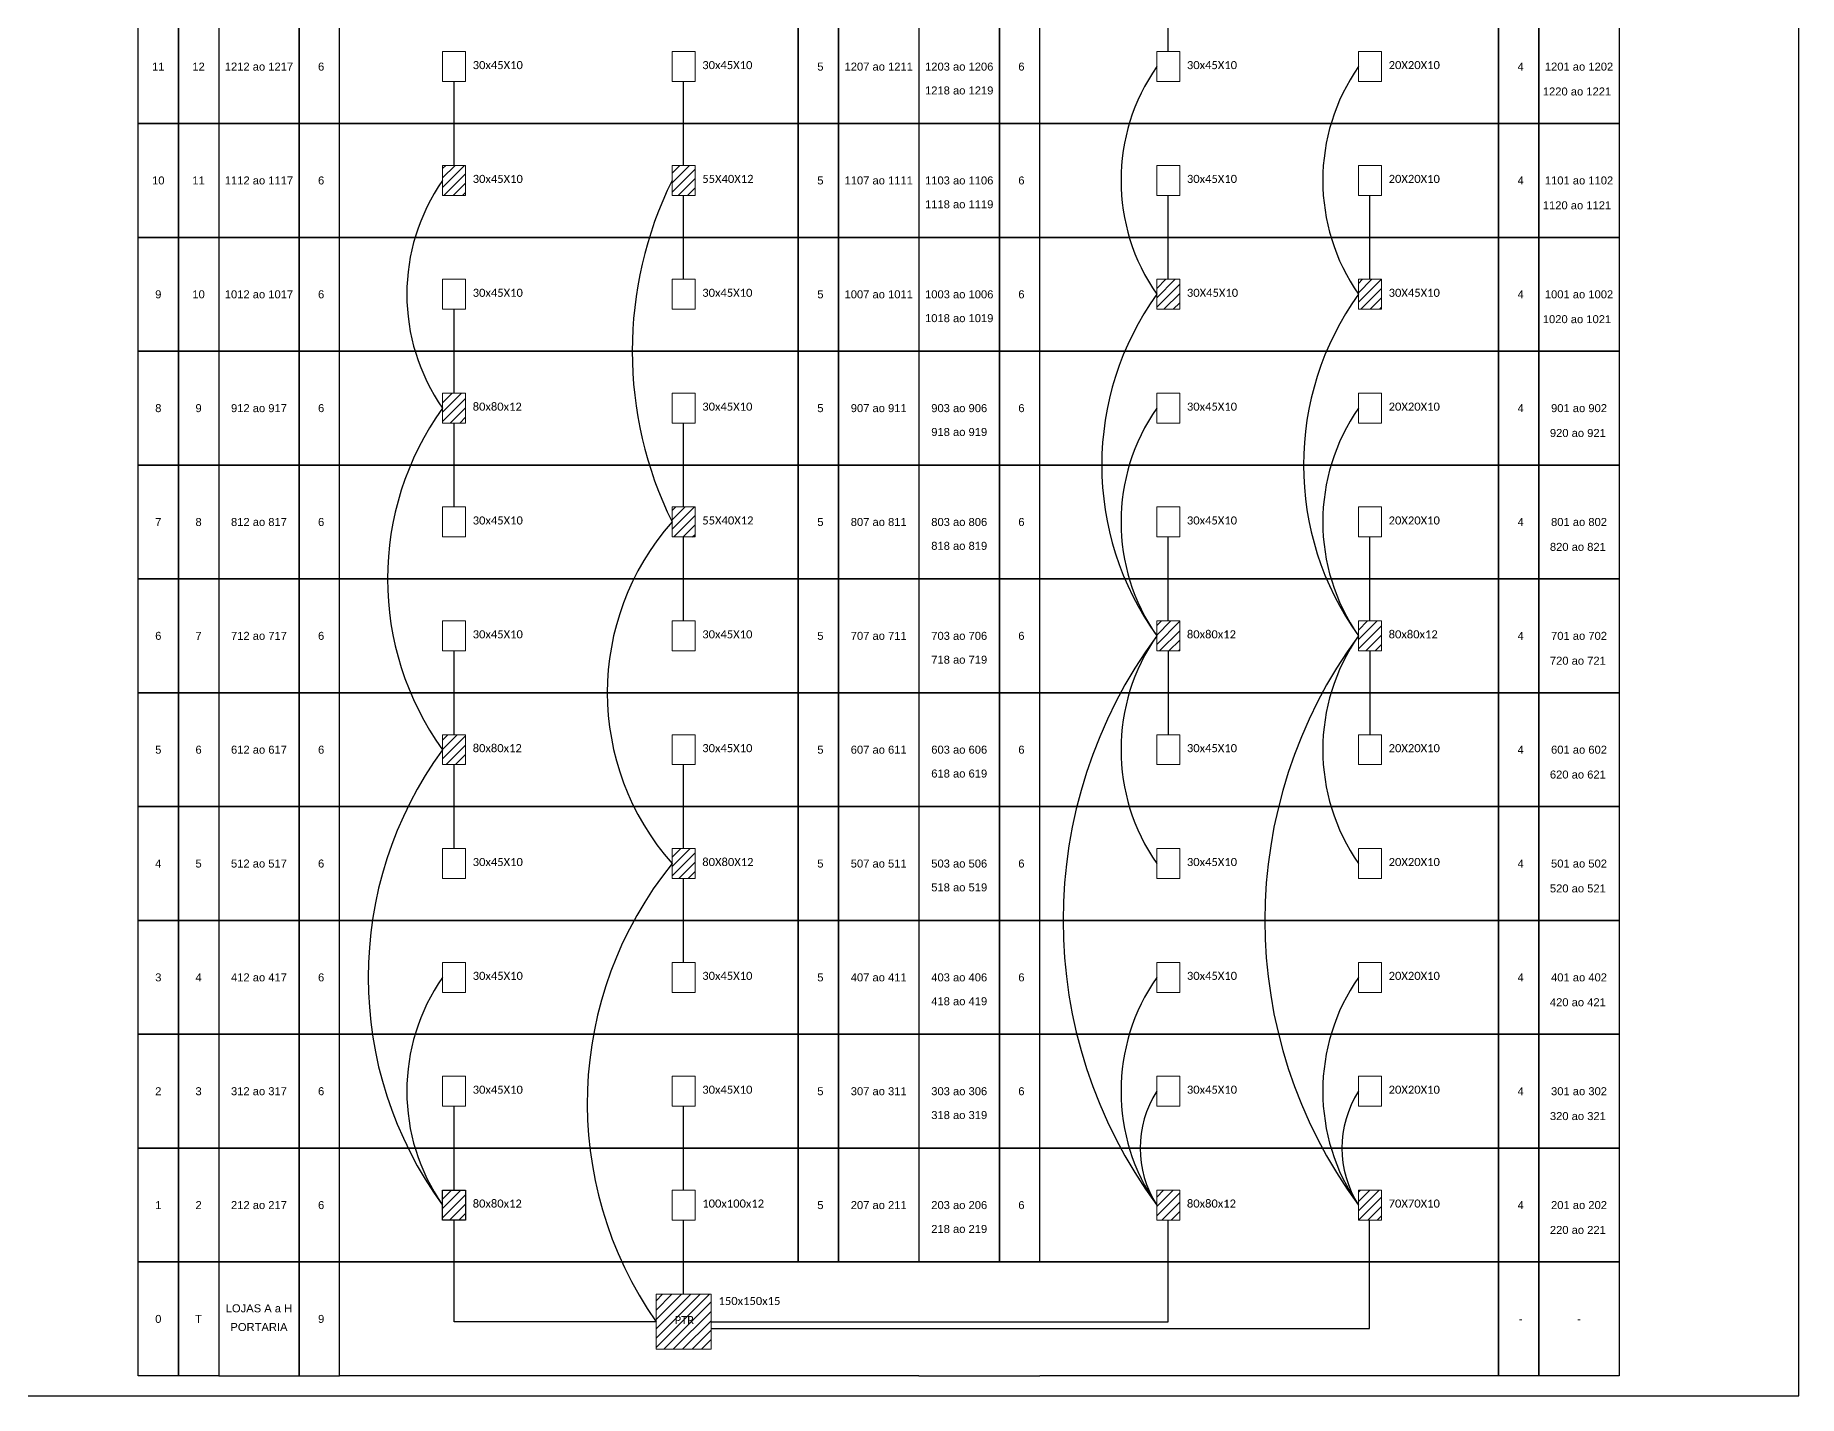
# Model space of a CAD drawing. Extents: x -89 to 1678, y 705 to 1299.
# Drawn here: x 242 to 749, y 705 to 1096 of the extents above; entities that cross this region are included whole.
import ezdxf
from ezdxf.enums import TextEntityAlignment as Align

# ---------------------------------------------------------------- set-up
doc = ezdxf.new("R2010")
doc.units = 0
doc.styles.add('ARIAL', font='arial.ttf')
doc.styles.add('WMF-Calibri0', font='calibri.ttf')

msp = doc.modelspace()

# ---------------------------------------------------------------- hatches: boundary and pattern name
h = msp.add_hatch()
h.set_pattern_fill('ANSI31', color=1, scale=0.6)
h.set_pattern_definition([(45, (-932.8383, -61.8114), (-1.3470384, 1.3470384), [])])
h.paths.add_polyline_path([(359.35, 764.17), (359.35, 755.55), (365.97, 755.55), (365.97, 764.17)])
h.paths.add_polyline_path([(359.35, 895.15), (359.35, 886.53), (365.97, 886.53), (365.97, 895.15)])
h.paths.add_polyline_path([(359.35, 993.38), (359.35, 984.76), (365.97, 984.76), (365.97, 993.38)])
h.paths.add_polyline_path([(359.35, 1058.87), (359.35, 1050.25), (365.97, 1050.25), (365.97, 1058.87)])
h.paths.add_polyline_path([(431.97, 1058.87), (425.35, 1058.87), (425.35, 1050.25), (431.97, 1050.25)])
h.paths.add_polyline_path([(425.35, 960.64), (425.35, 952.02), (431.97, 952.02), (431.97, 960.64)])
h.paths.add_polyline_path([(431.97, 862.4), (425.35, 862.4), (425.35, 853.78), (431.97, 853.78)])
h.paths.add_polyline_path([(564.67, 755.55), (571.3, 755.55), (571.3, 764.17), (564.67, 764.17)])
h.paths.add_polyline_path([(629.3, 755.55), (629.3, 764.17), (622.67, 764.17), (622.67, 755.55)])
h.paths.add_polyline_path([(564.67, 919.27), (571.3, 919.27), (571.3, 927.89), (564.67, 927.89)])
h.paths.add_polyline_path([(629.3, 919.27), (629.3, 927.89), (622.67, 927.89), (622.67, 919.27)])
h.paths.add_polyline_path([(571.3, 1026.12), (564.67, 1026.12), (564.67, 1017.5), (571.3, 1017.5)])
h.paths.add_polyline_path([(629.3, 1017.5), (629.3, 1026.12), (622.67, 1026.12), (622.67, 1017.5)])
h = msp.add_hatch()
h.set_pattern_fill('ANSI31', color=1, scale=0.6)
h.set_pattern_definition([(45, (-99.7313, 3366.6316), (-1.3470384, 1.3470384), [])])
h.paths.add_polyline_path([(436.56, 734.22), (420.75, 734.22), (420.75, 718.42), (436.56, 718.42)])
h.paths.add_polyline_path([(425.49, 725.05), (432.29, 725.05), (432.29, 728.53), (425.49, 728.53)], flags=24)

# ---------------------------------------------------------------- linework, layer by layer
for points in [[(-89.32, 705.02), (749.25, 705.02), (749.25, 1299.02), (-89.32, 1299.02), (-89.32, 705.02)], [(461.6, 710.75), (329.71, 710.75), (329.71, 743.49), (461.6, 743.49)], [(461.6, 743.49), (473.18, 743.49)], [(473.18, 743.49), (496.32, 743.49)], [(519.47, 743.49), (496.32, 743.49)], [(531.04, 743.49), (519.47, 743.49)], [(531.04, 743.49), (662.93, 743.49), (662.93, 710.75), (531.04, 710.75)], [(473.18, 710.75), (461.6, 710.75)], [(496.32, 710.75), (473.18, 710.75)], [(496.32, 710.75), (519.47, 710.75)], [(519.47, 710.75), (531.04, 710.75)]]:
    msp.add_lwpolyline(points)
at = {"color": 3}
for points in [[(567.98, 1091.61), (567.98, 1120.04)], [(362.66, 1058.87), (362.66, 1082.99)], [(428.66, 1058.87), (428.66, 1082.99)], [(428.66, 1026.12), (428.66, 1050.25)], [(567.98, 1026.12), (567.98, 1050.25)], [(625.98, 1026.12), (625.98, 1050.25)], [(362.66, 993.38), (362.66, 1017.5)], [(362.66, 960.64), (362.66, 984.76)], [(428.66, 960.64), (428.66, 984.76)], [(428.66, 927.89), (428.66, 952.02)], [(567.98, 927.89), (567.98, 952.02)], [(625.98, 927.89), (625.98, 952.02)], [(362.66, 895.15), (362.66, 919.27)], [(567.98, 919.27), (567.98, 895.15)], [(625.98, 919.27), (625.98, 895.15)], [(362.66, 862.4), (362.66, 886.53)], [(428.66, 862.4), (428.66, 886.53)], [(428.66, 829.66), (428.66, 853.78)], [(362.66, 764.17), (362.66, 788.3)], [(428.66, 764.17), (428.66, 788.3)], [(420.75, 726.32), (362.66, 726.32), (362.66, 755.55)], [(428.66, 734.22), (428.66, 755.55)], [(436.56, 726.32), (567.98, 726.32), (567.98, 755.55)], [(436.56, 724.32), (625.88, 724.32), (625.88, 755.55)]]:
    msp.add_lwpolyline(points, dxfattribs=at)
for points in [[(271.85, 1103.67), (283.42, 1103.67), (283.42, 1070.93), (271.85, 1070.93)], [(283.42, 1103.67), (294.99, 1103.67), (294.99, 1070.93), (283.42, 1070.93)], [(318.14, 1103.67), (294.99, 1103.67), (294.99, 1070.93), (318.14, 1070.93)], [(329.71, 1103.67), (318.14, 1103.67), (318.14, 1070.93), (329.71, 1070.93)], [(329.71, 1103.67), (461.6, 1103.67), (461.6, 1070.93), (329.71, 1070.93)], [(461.6, 1103.67), (473.18, 1103.67), (473.18, 1070.93), (461.6, 1070.93)], [(473.18, 1103.67), (496.32, 1103.67), (496.32, 1070.93), (473.18, 1070.93)], [(519.47, 1103.67), (496.32, 1103.67), (496.32, 1070.93), (519.47, 1070.93)], [(531.04, 1103.67), (519.47, 1103.67), (519.47, 1070.93), (531.04, 1070.93)], [(531.04, 1103.67), (662.93, 1103.67), (662.93, 1070.93), (531.04, 1070.93)], [(662.93, 1103.67), (674.5, 1103.67), (674.5, 1070.93), (662.93, 1070.93)], [(674.5, 1103.67), (697.65, 1103.67), (697.65, 1070.93), (674.5, 1070.93)], [(271.85, 1070.93), (283.42, 1070.93), (283.42, 1038.18), (271.85, 1038.18)], [(283.42, 1070.93), (294.99, 1070.93), (294.99, 1038.18), (283.42, 1038.18)], [(318.14, 1070.93), (294.99, 1070.93), (294.99, 1038.18), (318.14, 1038.18)], [(329.71, 1070.93), (318.14, 1070.93), (318.14, 1038.18), (329.71, 1038.18)], [(329.71, 1070.93), (461.6, 1070.93), (461.6, 1038.18), (329.71, 1038.18)], [(461.6, 1070.93), (473.18, 1070.93), (473.18, 1038.18), (461.6, 1038.18)], [(473.18, 1070.93), (496.32, 1070.93), (496.32, 1038.18), (473.18, 1038.18)], [(519.47, 1070.93), (496.32, 1070.93), (496.32, 1038.18), (519.47, 1038.18)], [(531.04, 1070.93), (519.47, 1070.93), (519.47, 1038.18), (531.04, 1038.18)], [(531.04, 1070.93), (662.93, 1070.93), (662.93, 1038.18), (531.04, 1038.18)], [(662.93, 1070.93), (674.5, 1070.93), (674.5, 1038.18), (662.93, 1038.18)], [(674.5, 1070.93), (697.65, 1070.93), (697.65, 1038.18), (674.5, 1038.18)], [(271.85, 1038.18), (283.42, 1038.18), (283.42, 1005.44), (271.85, 1005.44)], [(283.42, 1038.18), (294.99, 1038.18), (294.99, 1005.44), (283.42, 1005.44)], [(318.14, 1038.18), (294.99, 1038.18), (294.99, 1005.44), (318.14, 1005.44)], [(329.71, 1038.18), (318.14, 1038.18), (318.14, 1005.44), (329.71, 1005.44)], [(329.71, 1038.18), (461.6, 1038.18), (461.6, 1005.44), (329.71, 1005.44)], [(461.6, 1038.18), (473.18, 1038.18), (473.18, 1005.44), (461.6, 1005.44)], [(473.18, 1038.18), (496.32, 1038.18), (496.32, 1005.44), (473.18, 1005.44)], [(519.47, 1038.18), (496.32, 1038.18), (496.32, 1005.44), (519.47, 1005.44)], [(531.04, 1038.18), (519.47, 1038.18), (519.47, 1005.44), (531.04, 1005.44)], [(531.04, 1038.18), (662.93, 1038.18), (662.93, 1005.44), (531.04, 1005.44)], [(662.93, 1038.18), (674.5, 1038.18), (674.5, 1005.44), (662.93, 1005.44)], [(674.5, 1038.18), (697.65, 1038.18), (697.65, 1005.44), (674.5, 1005.44)], [(271.85, 1005.44), (283.42, 1005.44), (283.42, 972.7), (271.85, 972.7)], [(283.42, 1005.44), (294.99, 1005.44), (294.99, 972.7), (283.42, 972.7)], [(318.14, 1005.44), (294.99, 1005.44), (294.99, 972.7), (318.14, 972.7)], [(329.71, 1005.44), (318.14, 1005.44), (318.14, 972.7), (329.71, 972.7)], [(329.71, 1005.44), (461.6, 1005.44), (461.6, 972.7), (329.71, 972.7)], [(461.6, 1005.44), (473.18, 1005.44), (473.18, 972.7), (461.6, 972.7)], [(473.18, 1005.44), (496.32, 1005.44), (496.32, 972.7), (473.18, 972.7)], [(519.47, 1005.44), (496.32, 1005.44), (496.32, 972.7), (519.47, 972.7)], [(531.04, 1005.44), (519.47, 1005.44), (519.47, 972.7), (531.04, 972.7)], [(531.04, 1005.44), (662.93, 1005.44), (662.93, 972.7), (531.04, 972.7)], [(662.93, 1005.44), (674.5, 1005.44), (674.5, 972.7), (662.93, 972.7)], [(674.5, 1005.44), (697.65, 1005.44), (697.65, 972.7), (674.5, 972.7)], [(271.85, 972.7), (283.42, 972.7), (283.42, 939.95), (271.85, 939.95)], [(283.42, 972.7), (294.99, 972.7), (294.99, 939.95), (283.42, 939.95)], [(318.14, 972.7), (294.99, 972.7), (294.99, 939.95), (318.14, 939.95)], [(329.71, 972.7), (318.14, 972.7), (318.14, 939.95), (329.71, 939.95)], [(329.71, 972.7), (461.6, 972.7), (461.6, 939.95), (329.71, 939.95)], [(461.6, 972.7), (473.18, 972.7), (473.18, 939.95), (461.6, 939.95)], [(473.18, 972.7), (496.32, 972.7), (496.32, 939.95), (473.18, 939.95)], [(519.47, 972.7), (496.32, 972.7), (496.32, 939.95), (519.47, 939.95)], [(531.04, 972.7), (519.47, 972.7), (519.47, 939.95), (531.04, 939.95)], [(531.04, 972.7), (662.93, 972.7), (662.93, 939.95), (531.04, 939.95)], [(662.93, 972.7), (674.5, 972.7), (674.5, 939.95), (662.93, 939.95)], [(674.5, 972.7), (697.65, 972.7), (697.65, 939.95), (674.5, 939.95)], [(271.85, 939.95), (283.42, 939.95), (283.42, 907.21), (271.85, 907.21)], [(283.42, 939.95), (294.99, 939.95), (294.99, 907.21), (283.42, 907.21)], [(318.14, 939.95), (294.99, 939.95), (294.99, 907.21), (318.14, 907.21)], [(329.71, 939.95), (318.14, 939.95), (318.14, 907.21), (329.71, 907.21)], [(329.71, 939.95), (461.6, 939.95), (461.6, 907.21), (329.71, 907.21)], [(461.6, 939.95), (473.18, 939.95), (473.18, 907.21), (461.6, 907.21)], [(473.18, 939.95), (496.32, 939.95), (496.32, 907.21), (473.18, 907.21)], [(519.47, 939.95), (496.32, 939.95), (496.32, 907.21), (519.47, 907.21)], [(531.04, 939.95), (519.47, 939.95), (519.47, 907.21), (531.04, 907.21)], [(531.04, 939.95), (662.93, 939.95), (662.93, 907.21), (531.04, 907.21)], [(662.93, 939.95), (674.5, 939.95), (674.5, 907.21), (662.93, 907.21)], [(674.5, 939.95), (697.65, 939.95), (697.65, 907.21), (674.5, 907.21)], [(271.85, 907.21), (283.42, 907.21), (283.42, 874.47), (271.85, 874.47)], [(283.42, 907.21), (294.99, 907.21), (294.99, 874.47), (283.42, 874.47)], [(318.14, 907.21), (294.99, 907.21), (294.99, 874.47), (318.14, 874.47)], [(329.71, 907.21), (318.14, 907.21), (318.14, 874.47), (329.71, 874.47)], [(329.71, 907.21), (461.6, 907.21), (461.6, 874.47), (329.71, 874.47)], [(461.6, 907.21), (473.18, 907.21), (473.18, 874.47), (461.6, 874.47)], [(473.18, 907.21), (496.32, 907.21), (496.32, 874.47), (473.18, 874.47)], [(519.47, 907.21), (496.32, 907.21), (496.32, 874.47), (519.47, 874.47)], [(531.04, 907.21), (519.47, 907.21), (519.47, 874.47), (531.04, 874.47)], [(531.04, 907.21), (662.93, 907.21), (662.93, 874.47), (531.04, 874.47)], [(662.93, 907.21), (674.5, 907.21), (674.5, 874.47), (662.93, 874.47)], [(674.5, 907.21), (697.65, 907.21), (697.65, 874.47), (674.5, 874.47)], [(271.85, 874.47), (283.42, 874.47), (283.42, 841.72), (271.85, 841.72)], [(283.42, 874.47), (294.99, 874.47), (294.99, 841.72), (283.42, 841.72)], [(318.14, 874.47), (294.99, 874.47), (294.99, 841.72), (318.14, 841.72)], [(329.71, 874.47), (318.14, 874.47), (318.14, 841.72), (329.71, 841.72)], [(329.71, 874.47), (461.6, 874.47), (461.6, 841.72), (329.71, 841.72)], [(461.6, 874.47), (473.18, 874.47), (473.18, 841.72), (461.6, 841.72)], [(473.18, 874.47), (496.32, 874.47), (496.32, 841.72), (473.18, 841.72)], [(519.47, 874.47), (496.32, 874.47), (496.32, 841.72), (519.47, 841.72)], [(531.04, 874.47), (519.47, 874.47), (519.47, 841.72), (531.04, 841.72)], [(531.04, 874.47), (662.93, 874.47), (662.93, 841.72), (531.04, 841.72)], [(662.93, 874.47), (674.5, 874.47), (674.5, 841.72), (662.93, 841.72)], [(674.5, 874.47), (697.65, 874.47), (697.65, 841.72), (674.5, 841.72)], [(271.85, 841.72), (283.42, 841.72), (283.42, 808.98), (271.85, 808.98)], [(283.42, 841.72), (294.99, 841.72), (294.99, 808.98), (283.42, 808.98)], [(318.14, 841.72), (294.99, 841.72), (294.99, 808.98), (318.14, 808.98)], [(329.71, 841.72), (318.14, 841.72), (318.14, 808.98), (329.71, 808.98)], [(329.71, 841.72), (461.6, 841.72), (461.6, 808.98), (329.71, 808.98)], [(461.6, 841.72), (473.18, 841.72), (473.18, 808.98), (461.6, 808.98)], [(473.18, 841.72), (496.32, 841.72), (496.32, 808.98), (473.18, 808.98)], [(519.47, 841.72), (496.32, 841.72), (496.32, 808.98), (519.47, 808.98)], [(531.04, 841.72), (519.47, 841.72), (519.47, 808.98), (531.04, 808.98)], [(531.04, 841.72), (662.93, 841.72), (662.93, 808.98), (531.04, 808.98)], [(662.93, 841.72), (674.5, 841.72), (674.5, 808.98), (662.93, 808.98)], [(674.5, 841.72), (697.65, 841.72), (697.65, 808.98), (674.5, 808.98)], [(271.85, 808.98), (283.42, 808.98), (283.42, 776.23), (271.85, 776.23)], [(283.42, 808.98), (294.99, 808.98), (294.99, 776.23), (283.42, 776.23)], [(318.14, 808.98), (294.99, 808.98), (294.99, 776.23), (318.14, 776.23)], [(329.71, 808.98), (318.14, 808.98), (318.14, 776.23), (329.71, 776.23)], [(329.71, 808.98), (461.6, 808.98), (461.6, 776.23), (329.71, 776.23)], [(461.6, 808.98), (473.18, 808.98), (473.18, 776.23), (461.6, 776.23)], [(473.18, 808.98), (496.32, 808.98), (496.32, 776.23), (473.18, 776.23)], [(519.47, 808.98), (496.32, 808.98), (496.32, 776.23), (519.47, 776.23)], [(531.04, 808.98), (519.47, 808.98), (519.47, 776.23), (531.04, 776.23)], [(531.04, 808.98), (662.93, 808.98), (662.93, 776.23), (531.04, 776.23)], [(662.93, 808.98), (674.5, 808.98), (674.5, 776.23), (662.93, 776.23)], [(674.5, 808.98), (697.65, 808.98), (697.65, 776.23), (674.5, 776.23)], [(271.85, 776.23), (283.42, 776.23), (283.42, 743.49), (271.85, 743.49)], [(283.42, 776.23), (294.99, 776.23), (294.99, 743.49), (283.42, 743.49)], [(318.14, 776.23), (294.99, 776.23), (294.99, 743.49), (318.14, 743.49)], [(329.71, 776.23), (318.14, 776.23), (318.14, 743.49), (329.71, 743.49)], [(329.71, 776.23), (461.6, 776.23), (461.6, 743.49), (329.71, 743.49)], [(461.6, 776.23), (473.18, 776.23), (473.18, 743.49), (461.6, 743.49)], [(473.18, 776.23), (496.32, 776.23), (496.32, 743.49), (473.18, 743.49)], [(519.47, 776.23), (496.32, 776.23), (496.32, 743.49), (519.47, 743.49)], [(531.04, 776.23), (519.47, 776.23), (519.47, 743.49), (531.04, 743.49)], [(531.04, 776.23), (662.93, 776.23), (662.93, 743.49), (531.04, 743.49)], [(662.93, 776.23), (674.5, 776.23), (674.5, 743.49), (662.93, 743.49)], [(674.5, 776.23), (697.65, 776.23), (697.65, 743.49), (674.5, 743.49)], [(271.85, 743.49), (283.42, 743.49), (283.42, 710.75), (271.85, 710.75)], [(283.42, 743.49), (294.99, 743.49), (294.99, 710.75), (283.42, 710.75)], [(318.14, 743.49), (294.99, 743.49), (294.99, 710.75), (318.14, 710.75)], [(329.71, 743.49), (318.14, 743.49), (318.14, 710.75), (329.71, 710.75)], [(662.93, 743.49), (674.5, 743.49), (674.5, 710.75), (662.93, 710.75)], [(674.5, 743.49), (697.65, 743.49), (697.65, 710.75), (674.5, 710.75)]]:
    msp.add_lwpolyline(points, close=True)
at = {"color": 0, "lineweight": 0}
for points in [[(359.35, 1091.61), (365.97, 1091.61), (365.97, 1082.99), (359.35, 1082.99)], [(425.35, 1091.61), (431.97, 1091.61), (431.97, 1082.99), (425.35, 1082.99)], [(564.67, 1091.61), (571.3, 1091.61), (571.3, 1082.99), (564.67, 1082.99)], [(622.67, 1091.61), (629.3, 1091.61), (629.3, 1082.99), (622.67, 1082.99)], [(359.35, 1058.87), (365.97, 1058.87), (365.97, 1050.25), (359.35, 1050.25)], [(425.35, 1058.87), (431.97, 1058.87), (431.97, 1050.25), (425.35, 1050.25)], [(564.67, 1058.87), (571.3, 1058.87), (571.3, 1050.25), (564.67, 1050.25)], [(622.67, 1058.87), (629.3, 1058.87), (629.3, 1050.25), (622.67, 1050.25)], [(359.35, 1026.12), (365.97, 1026.12), (365.97, 1017.5), (359.35, 1017.5)], [(425.35, 1026.12), (431.97, 1026.12), (431.97, 1017.5), (425.35, 1017.5)], [(564.67, 1026.12), (571.3, 1026.12), (571.3, 1017.5), (564.67, 1017.5)], [(622.67, 1026.12), (629.3, 1026.12), (629.3, 1017.5), (622.67, 1017.5)], [(359.35, 993.38), (365.97, 993.38), (365.97, 984.76), (359.35, 984.76)], [(425.35, 993.38), (431.97, 993.38), (431.97, 984.76), (425.35, 984.76)], [(564.67, 993.38), (571.3, 993.38), (571.3, 984.76), (564.67, 984.76)], [(622.67, 993.38), (629.3, 993.38), (629.3, 984.76), (622.67, 984.76)], [(359.35, 960.64), (365.97, 960.64), (365.97, 952.02), (359.35, 952.02)], [(425.35, 960.64), (431.97, 960.64), (431.97, 952.02), (425.35, 952.02)], [(564.67, 960.64), (571.3, 960.64), (571.3, 952.02), (564.67, 952.02)], [(622.67, 960.64), (629.3, 960.64), (629.3, 952.02), (622.67, 952.02)], [(359.35, 927.89), (365.97, 927.89), (365.97, 919.27), (359.35, 919.27)], [(425.35, 927.89), (431.97, 927.89), (431.97, 919.27), (425.35, 919.27)], [(564.67, 927.89), (571.3, 927.89), (571.3, 919.27), (564.67, 919.27)], [(622.67, 927.89), (629.3, 927.89), (629.3, 919.27), (622.67, 919.27)], [(359.35, 895.15), (365.97, 895.15), (365.97, 886.53), (359.35, 886.53)], [(425.35, 895.15), (431.97, 895.15), (431.97, 886.53), (425.35, 886.53)], [(564.67, 895.15), (571.3, 895.15), (571.3, 886.53), (564.67, 886.53)], [(622.67, 895.15), (629.3, 895.15), (629.3, 886.53), (622.67, 886.53)], [(359.35, 862.4), (365.97, 862.4), (365.97, 853.78), (359.35, 853.78)], [(425.35, 862.4), (431.97, 862.4), (431.97, 853.78), (425.35, 853.78)], [(564.67, 862.4), (571.3, 862.4), (571.3, 853.78), (564.67, 853.78)], [(622.67, 862.4), (629.3, 862.4), (629.3, 853.78), (622.67, 853.78)], [(359.35, 829.66), (365.97, 829.66), (365.97, 821.04), (359.35, 821.04)], [(425.35, 829.66), (431.97, 829.66), (431.97, 821.04), (425.35, 821.04)], [(564.67, 829.66), (571.3, 829.66), (571.3, 821.04), (564.67, 821.04)], [(622.67, 829.66), (629.3, 829.66), (629.3, 821.04), (622.67, 821.04)], [(359.35, 796.92), (365.97, 796.92), (365.97, 788.3), (359.35, 788.3)], [(425.35, 796.92), (431.97, 796.92), (431.97, 788.3), (425.35, 788.3)], [(564.67, 796.92), (571.3, 796.92), (571.3, 788.3), (564.67, 788.3)], [(622.67, 796.92), (629.3, 796.92), (629.3, 788.3), (622.67, 788.3)], [(425.35, 764.17), (431.97, 764.17), (431.97, 755.55), (425.35, 755.55)], [(564.67, 764.17), (571.3, 764.17), (571.3, 755.55), (564.67, 755.55)], [(622.67, 764.17), (629.3, 764.17), (629.3, 755.55), (622.67, 755.55)]]:
    msp.add_lwpolyline(points, close=True, dxfattribs=at)
at = {"color": 1}
msp.add_lwpolyline([(359.35, 764.17), (365.97, 764.17), (365.97, 755.55), (359.35, 755.55)], close=True, dxfattribs=at)
at = {"color": 1, "lineweight": 0}
msp.add_lwpolyline([(420.75, 734.22), (436.56, 734.22), (436.56, 718.42), (420.75, 718.42)], close=True, dxfattribs=at)
at = {"color": 3}
for centre, radius, start, end in [((611.76, 1054.56), 57.35, 145.1836, 214.8164), ((669.76, 1054.56), 57.35, 145.1836, 214.8164), ((406.43, 1021.81), 57.35, 145.1836, 214.8164), ((524.65, 1005.44), 110.78, 153.6821, 206.3179), ((633.07, 972.7), 84.2, 144.317, 215.683), ((691.07, 972.7), 84.2, 144.317, 215.683), ((427.74, 939.95), 84.2, 144.317, 215.683), ((611.76, 956.33), 57.35, 145.1836, 214.8164), ((669.76, 956.33), 57.35, 145.1836, 214.8164), ((480.78, 907.21), 74.06, 138.4568, 221.5432), ((675.69, 841.72), 137.93, 143.5965, 216.4035), ((611.76, 890.84), 57.35, 145.1836, 214.8164), ((733.69, 841.72), 137.93, 143.5965, 216.4035), ((669.76, 890.84), 57.35, 145.1836, 214.8164), ((449.05, 825.35), 111.07, 143.8696, 216.1304), ((510.54, 789.16), 109.59, 141.0222, 214.9863), ((406.43, 792.61), 57.35, 145.1836, 214.8164), ((611.76, 792.61), 57.35, 145.1836, 214.8164), ((669.76, 792.61), 57.35, 145.1836, 214.8164), ((590.45, 776.23), 30.53, 147.5739, 212.4261), ((648.45, 776.23), 30.53, 147.5739, 212.4261)]:
    msp.add_arc(centre, radius, start, end, dxfattribs=at)

# ---------------------------------------------------------------- texts
at = {"style": 'ARIAL'}
for s, p in [('11', (277.63, 1087.3)), ('12', (289.21, 1087.3)), ('1212 ao 1217', (306.57, 1087.3)), ('6', (324.45, 1087.3)), ('5', (467.98, 1087.3)), ('1207 ao 1211', (484.75, 1087.3)), ('1203 ao 1206', (507.89, 1087.3)), ('6', (525.77, 1087.3)), ('4', (669.31, 1087.3)), ('1201 ao 1202', (686.08, 1087.3)), ('1218 ao 1219', (507.89, 1080.44)), ('1220 ao 1221', (685.5, 1080.15)), ('10', (277.63, 1054.56)), ('11', (289.21, 1054.56)), ('1112 ao 1117', (306.57, 1054.56)), ('6', (324.45, 1054.56)), ('5', (467.98, 1054.56)), ('1107 ao 1111', (484.75, 1054.56)), ('1103 ao 1106', (507.89, 1054.56)), ('6', (525.77, 1054.56)), ('4', (669.31, 1054.56)), ('1101 ao 1102', (686.08, 1054.56)), ('1118 ao 1119', (507.89, 1047.7)), ('1120 ao 1121', (685.5, 1047.41)), ('9', (277.63, 1021.81)), ('10', (289.21, 1021.81)), ('1012 ao 1017', (306.57, 1021.81)), ('6', (324.45, 1021.81)), ('5', (467.98, 1021.81)), ('1007 ao 1011', (484.75, 1021.81)), ('1003 ao 1006', (507.89, 1021.81)), ('6', (525.77, 1021.81)), ('4', (669.31, 1021.81)), ('1001 ao 1002', (686.08, 1021.81)), ('1018 ao 1019', (507.89, 1014.95)), ('1020 ao 1021', (685.5, 1014.66)), ('8', (277.63, 989.07)), ('9', (289.21, 989.07)), ('912 ao 917', (306.57, 989.07)), ('6', (324.45, 989.07)), ('5', (467.98, 989.07)), ('907 ao 911', (484.75, 989.07)), ('903 ao 906', (507.89, 989.07)), ('6', (525.77, 989.07)), ('4', (669.31, 989.07)), ('901 ao 902', (686.08, 989.07)), ('918 ao 919', (507.89, 982.21)), ('920 ao 921', (685.75, 981.92)), ('7', (277.63, 956.33)), ('8', (289.21, 956.33)), ('812 ao 817', (306.57, 956.33)), ('6', (324.45, 956.33)), ('5', (467.98, 956.33)), ('807 ao 811', (484.75, 956.33)), ('803 ao 806', (507.89, 956.33)), ('6', (525.77, 956.33)), ('4', (669.31, 956.33)), ('801 ao 802', (686.08, 956.33)), ('818 ao 819', (507.89, 949.47)), ('820 ao 821', (685.75, 949.17)), ('6', (277.63, 923.58)), ('7', (289.21, 923.58)), ('712 ao 717', (306.57, 923.58)), ('6', (324.45, 923.58)), ('5', (467.98, 923.58)), ('707 ao 711', (484.75, 923.58)), ('703 ao 706', (507.89, 923.58)), ('6', (525.77, 923.58)), ('4', (669.31, 923.58)), ('701 ao 702', (686.08, 923.58)), ('718 ao 719', (507.89, 916.72)), ('720 ao 721', (685.75, 916.43)), ('5', (277.63, 890.84)), ('6', (289.21, 890.84)), ('612 ao 617', (306.57, 890.84)), ('6', (324.45, 890.84)), ('5', (467.98, 890.84)), ('607 ao 611', (484.75, 890.84)), ('603 ao 606', (507.89, 890.84)), ('6', (525.77, 890.84)), ('4', (669.31, 890.84)), ('601 ao 602', (686.08, 890.84)), ('618 ao 619', (507.89, 883.98)), ('620 ao 621', (685.75, 883.69)), ('4', (277.63, 858.09)), ('5', (289.21, 858.09)), ('512 ao 517', (306.57, 858.09)), ('6', (324.45, 858.09)), ('5', (467.98, 858.09)), ('507 ao 511', (484.75, 858.09)), ('503 ao 506', (507.89, 858.09)), ('6', (525.77, 858.09)), ('4', (669.31, 858.09)), ('501 ao 502', (686.08, 858.09)), ('518 ao 519', (507.89, 851.24)), ('520 ao 521', (685.75, 850.94)), ('3', (277.63, 825.35)), ('4', (289.21, 825.35)), ('412 ao 417', (306.57, 825.35)), ('6', (324.45, 825.35)), ('5', (467.98, 825.35)), ('407 ao 411', (484.75, 825.35)), ('403 ao 406', (507.89, 825.35)), ('6', (525.77, 825.35)), ('4', (669.31, 825.35)), ('401 ao 402', (686.08, 825.35)), ('418 ao 419', (507.89, 818.49)), ('420 ao 421', (685.75, 818.2)), ('2', (277.63, 792.61)), ('3', (289.21, 792.61)), ('312 ao 317', (306.57, 792.61)), ('6', (324.45, 792.61)), ('5', (467.98, 792.61)), ('307 ao 311', (484.75, 792.61)), ('303 ao 306', (507.89, 792.61)), ('6', (525.77, 792.61)), ('4', (669.31, 792.61)), ('301 ao 302', (686.08, 792.61)), ('318 ao 319', (507.89, 785.75)), ('320 ao 321', (685.75, 785.46)), ('1', (277.63, 759.86)), ('2', (289.21, 759.86)), ('212 ao 217', (306.57, 759.86)), ('6', (324.45, 759.86)), ('5', (467.98, 759.86)), ('207 ao 211', (484.75, 759.86)), ('203 ao 206', (507.89, 759.86)), ('6', (525.77, 759.86)), ('4', (669.31, 759.86)), ('201 ao 202', (686.08, 759.86)), ('218 ao 219', (507.89, 753)), ('220 ao 221', (685.75, 752.71)), ('LOJAS A a H', (306.57, 730.17)), ('0', (277.63, 727.12)), ('T', (289.21, 727.12)), ('PORTARIA', (306.57, 724.79)), ('9', (324.45, 727.12)), ('-', (669.31, 727.12)), ('-', (686.08, 727.12))]:
    msp.add_text(s, height=2.3, dxfattribs=at).set_placement(p, align=Align.MIDDLE_CENTER)
at = {"style": 'WMF-Calibri0'}
for s, p in [('30x45X10', (368.02, 1086.58)), ('30x45X10', (434.02, 1086.58)), ('30x45X10', (573.35, 1086.58)), ('20X20X10', (631.35, 1086.58)), ('30x45X10', (368.02, 1053.84)), ('55X40X12', (434.02, 1053.84)), ('30x45X10', (573.35, 1053.84)), ('20X20X10', (631.35, 1053.84)), ('30x45X10', (368.02, 1021.09)), ('30x45X10', (434.02, 1021.09)), ('30X45X10', (573.35, 1021.09)), ('30X45X10', (631.35, 1021.09)), ('80x80x12', (368.02, 988.35)), ('30x45X10', (434.02, 988.35)), ('30x45X10', (573.35, 988.35)), ('20X20X10', (631.35, 988.35)), ('30x45X10', (368.02, 955.61)), ('55X40X12', (434.02, 955.61)), ('30x45X10', (573.35, 955.61)), ('20X20X10', (631.35, 955.61)), ('30x45X10', (368.02, 922.86)), ('30x45X10', (434.02, 922.86)), ('80x80x12', (573.35, 922.86)), ('80x80x12', (631.35, 922.86)), ('80x80x12', (368.02, 890.12)), ('30x45X10', (434.02, 890.12)), ('30x45X10', (573.35, 890.12)), ('20X20X10', (631.35, 890.12)), ('30x45X10', (368.02, 857.37)), ('80X80X12', (434.02, 857.37)), ('30x45X10', (573.35, 857.37)), ('20X20X10', (631.35, 857.37)), ('30x45X10', (368.02, 824.63)), ('30x45X10', (434.02, 824.63)), ('30x45X10', (573.35, 824.63)), ('20X20X10', (631.35, 824.63)), ('30x45X10', (368.02, 791.89)), ('30x45X10', (434.02, 791.89)), ('30x45X10', (573.35, 791.89)), ('20X20X10', (631.35, 791.89)), ('80x80x12', (368.02, 759.14)), ('100x100x12', (434.02, 759.14)), ('80x80x12', (573.35, 759.14)), ('70X70X10', (631.35, 759.14)), ('150x150x15', (438.7, 731.12)), ('PTR', (426.07, 725.64))]:
    msp.add_text(s, height=2.317, dxfattribs=at).set_placement(p)

doc.saveas('drawing.dxf')
